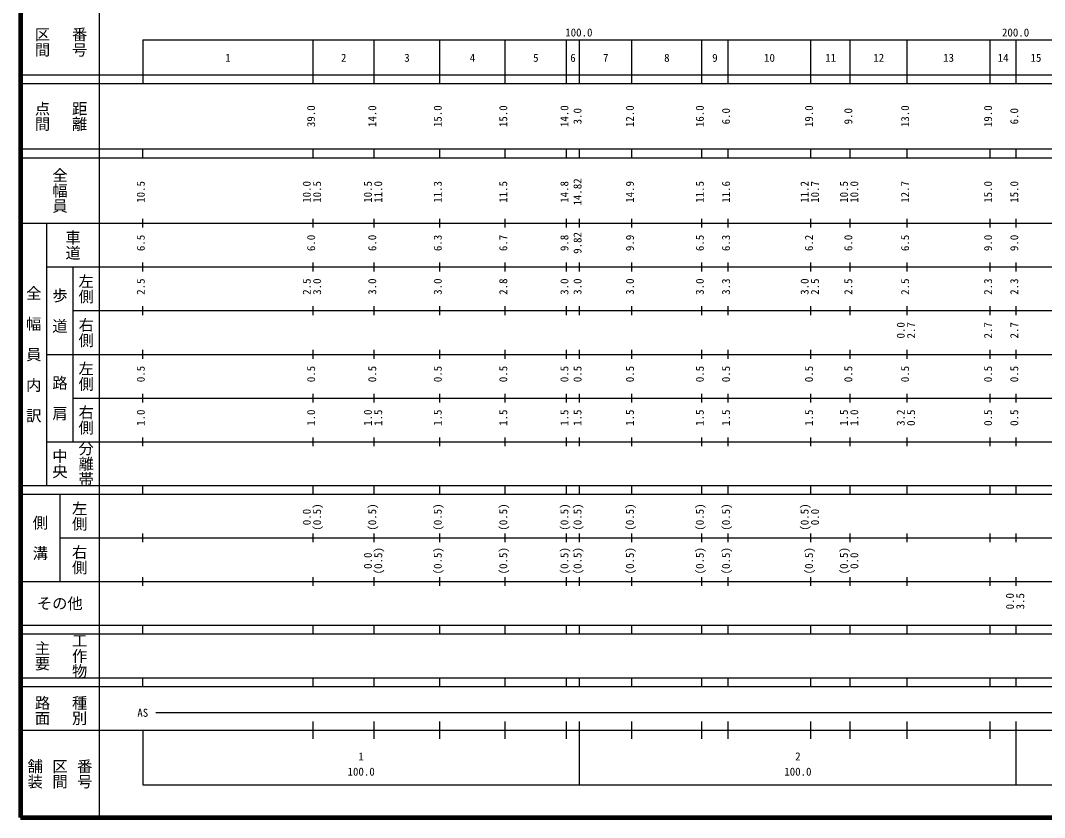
# Model space of a CAD drawing. Units: millimetres on the paper, enlarged 1000 times. Extents: x 40000 to 680000, y 20000 to 380000.
# Drawn here: x 40000 to 274469, y 20000 to 202409 of the extents above; entities that cross this region are included whole.
import ezdxf
from ezdxf.enums import TextEntityAlignment as Align

# ---------------------------------------------------------------- set-up
doc = ezdxf.new("R2010")
doc.units = ezdxf.units.MM
doc.header["$LTSCALE"] = 1000
doc.layers.add('M-TTL', color=2, linetype='Continuous', lineweight=140)
doc.layers.add('M-TTL-BAND', color=7, linetype='Continuous', lineweight=25)
doc.styles.add('@ＭＳ ゴシック', font='')
doc.styles.add('ＭＳ ゴシック', font='')
doc.styles.get('@ＭＳ ゴシック').set_extended_font_data('@MS Gothic')
doc.styles.get('ＭＳ ゴシック').set_extended_font_data('MS Gothic')

msp = doc.modelspace()

# ---------------------------------------------------------------- linework, layer by layer
at = {"layer": 'M-TTL'}
for p, q in [((40000, 380000), (40000, 20000)), ((40000, 20000), (680000, 20000))]:
    msp.add_line(p, q, dxfattribs=at)
at = {"layer": 'M-TTL-BAND'}
for p, q in [((58000, 370000), (58000, 20000)), ((68000, 198000), (579000, 198000)), ((68000, 198000), (68000, 188000)), ((107000, 188000), (107000, 198000)), ((121000, 188000), (121000, 198000)), ((136000, 188000), (136000, 198000)), ((151000, 188000), (151000, 198000)), ((165000, 188000), (165000, 198000)), ((168000, 188000), (168000, 198000)), ((180000, 188000), (180000, 198000)), ((196000, 188000), (196000, 198000)), ((202000, 188000), (202000, 198000)), ((221000, 188000), (221000, 198000)), ((230000, 188000), (230000, 198000)), ((243000, 188000), (243000, 198000)), ((262000, 188000), (262000, 198000)), ((268000, 188000), (268000, 198000)), ((40000, 190000), (579000, 190000)), ((40000, 188000), (579000, 188000)), ((40000, 173000), (579000, 173000)), ((68000, 171000), (68000, 173000)), ((107000, 171000), (107000, 173000)), ((121000, 171000), (121000, 173000)), ((136000, 171000), (136000, 173000)), ((151000, 171000), (151000, 173000)), ((165000, 171000), (165000, 173000)), ((168000, 171000), (168000, 173000)), ((180000, 171000), (180000, 173000)), ((196000, 171000), (196000, 173000)), ((202000, 171000), (202000, 173000)), ((221000, 171000), (221000, 173000)), ((230000, 171000), (230000, 173000)), ((243000, 171000), (243000, 173000)), ((262000, 171000), (262000, 173000)), ((268000, 171000), (268000, 173000)), ((40000, 171000), (579000, 171000)), ((40000, 156000), (579000, 156000)), ((46000, 96000), (46000, 156000)), ((68000, 155000), (68000, 157000)), ((107000, 155000), (107000, 157000)), ((121000, 155000), (121000, 157000)), ((136000, 155000), (136000, 157000)), ((151000, 155000), (151000, 157000)), ((165000, 155000), (165000, 157000)), ((168000, 155000), (168000, 157000)), ((180000, 155000), (180000, 157000)), ((196000, 155000), (196000, 157000)), ((202000, 155000), (202000, 157000)), ((221000, 155000), (221000, 157000)), ((230000, 155000), (230000, 157000)), ((243000, 155000), (243000, 157000)), ((262000, 155000), (262000, 157000)), ((268000, 155000), (268000, 157000)), ((46000, 146000), (579000, 146000)), ((52000, 146000), (52000, 106000)), ((68000, 145000), (68000, 147000)), ((107000, 145000), (107000, 147000)), ((121000, 145000), (121000, 147000)), ((136000, 145000), (136000, 147000)), ((151000, 145000), (151000, 147000)), ((165000, 145000), (165000, 147000)), ((168000, 145000), (168000, 147000)), ((180000, 145000), (180000, 147000)), ((196000, 145000), (196000, 147000)), ((202000, 145000), (202000, 147000)), ((221000, 145000), (221000, 147000)), ((230000, 145000), (230000, 147000)), ((243000, 145000), (243000, 147000)), ((262000, 145000), (262000, 147000)), ((268000, 145000), (268000, 147000)), ((52000, 136000), (579000, 136000)), ((68000, 135000), (68000, 137000)), ((107000, 135000), (107000, 137000)), ((121000, 135000), (121000, 137000)), ((136000, 135000), (136000, 137000)), ((151000, 135000), (151000, 137000)), ((165000, 135000), (165000, 137000)), ((168000, 135000), (168000, 137000)), ((180000, 135000), (180000, 137000)), ((196000, 135000), (196000, 137000)), ((202000, 135000), (202000, 137000)), ((221000, 135000), (221000, 137000)), ((230000, 135000), (230000, 137000)), ((243000, 135000), (243000, 137000)), ((262000, 135000), (262000, 137000)), ((268000, 135000), (268000, 137000)), ((68000, 125000), (68000, 127000)), ((107000, 125000), (107000, 127000)), ((121000, 125000), (121000, 127000)), ((136000, 125000), (136000, 127000)), ((151000, 125000), (151000, 127000)), ((165000, 125000), (165000, 127000)), ((168000, 125000), (168000, 127000)), ((180000, 125000), (180000, 127000)), ((196000, 125000), (196000, 127000)), ((202000, 125000), (202000, 127000)), ((221000, 125000), (221000, 127000)), ((230000, 125000), (230000, 127000)), ((243000, 125000), (243000, 127000)), ((262000, 125000), (262000, 127000)), ((268000, 125000), (268000, 127000)), ((46000, 126000), (579000, 126000)), ((52000, 116000), (579000, 116000)), ((68000, 115000), (68000, 117000)), ((107000, 115000), (107000, 117000)), ((121000, 115000), (121000, 117000)), ((136000, 115000), (136000, 117000)), ((151000, 115000), (151000, 117000)), ((165000, 115000), (165000, 117000)), ((168000, 115000), (168000, 117000)), ((180000, 115000), (180000, 117000)), ((196000, 115000), (196000, 117000)), ((202000, 115000), (202000, 117000)), ((221000, 115000), (221000, 117000)), ((230000, 115000), (230000, 117000)), ((243000, 115000), (243000, 117000)), ((262000, 115000), (262000, 117000)), ((268000, 115000), (268000, 117000)), ((46000, 106000), (579000, 106000)), ((68000, 105000), (68000, 107000)), ((107000, 105000), (107000, 107000)), ((121000, 105000), (121000, 107000)), ((136000, 105000), (136000, 107000)), ((151000, 105000), (151000, 107000)), ((165000, 105000), (165000, 107000)), ((168000, 105000), (168000, 107000)), ((180000, 105000), (180000, 107000)), ((196000, 105000), (196000, 107000)), ((202000, 105000), (202000, 107000)), ((221000, 105000), (221000, 107000)), ((230000, 105000), (230000, 107000)), ((243000, 105000), (243000, 107000)), ((262000, 105000), (262000, 107000)), ((268000, 105000), (268000, 107000)), ((40000, 96000), (579000, 96000)), ((40000, 94000), (579000, 94000)), ((49000, 94000), (49000, 74000)), ((68000, 94000), (68000, 96000)), ((107000, 94000), (107000, 96000)), ((121000, 94000), (121000, 96000)), ((136000, 94000), (136000, 96000)), ((151000, 94000), (151000, 96000)), ((165000, 94000), (165000, 96000)), ((168000, 94000), (168000, 96000)), ((180000, 94000), (180000, 96000)), ((196000, 94000), (196000, 96000)), ((202000, 94000), (202000, 96000)), ((221000, 94000), (221000, 96000)), ((230000, 94000), (230000, 96000)), ((243000, 94000), (243000, 96000)), ((262000, 94000), (262000, 96000)), ((268000, 94000), (268000, 96000)), ((68000, 83000), (68000, 85000)), ((107000, 83000), (107000, 85000)), ((121000, 83000), (121000, 85000)), ((136000, 83000), (136000, 85000)), ((151000, 83000), (151000, 85000)), ((165000, 83000), (165000, 85000)), ((168000, 83000), (168000, 85000)), ((180000, 83000), (180000, 85000)), ((196000, 83000), (196000, 85000)), ((202000, 83000), (202000, 85000)), ((221000, 83000), (221000, 85000)), ((230000, 83000), (230000, 85000)), ((243000, 83000), (243000, 85000)), ((262000, 83000), (262000, 85000)), ((268000, 83000), (268000, 85000)), ((49000, 84000), (579000, 84000)), ((40000, 74000), (579000, 74000)), ((68000, 73000), (68000, 75000)), ((107000, 73000), (107000, 75000)), ((121000, 73000), (121000, 75000)), ((136000, 73000), (136000, 75000)), ((151000, 73000), (151000, 75000)), ((165000, 73000), (165000, 75000)), ((168000, 73000), (168000, 75000)), ((180000, 73000), (180000, 75000)), ((196000, 73000), (196000, 75000)), ((202000, 73000), (202000, 75000)), ((221000, 73000), (221000, 75000)), ((230000, 73000), (230000, 75000)), ((243000, 73000), (243000, 75000)), ((262000, 73000), (262000, 75000)), ((268000, 73000), (268000, 75000)), ((40000, 64000), (579000, 64000)), ((68000, 62000), (68000, 64000)), ((107000, 62000), (107000, 64000)), ((121000, 62000), (121000, 64000)), ((136000, 62000), (136000, 64000)), ((151000, 62000), (151000, 64000)), ((165000, 62000), (165000, 64000)), ((168000, 62000), (168000, 64000)), ((180000, 62000), (180000, 64000)), ((196000, 62000), (196000, 64000)), ((202000, 62000), (202000, 64000)), ((221000, 62000), (221000, 64000)), ((230000, 62000), (230000, 64000)), ((243000, 62000), (243000, 64000)), ((262000, 62000), (262000, 64000)), ((268000, 62000), (268000, 64000)), ((40000, 62000), (579000, 62000)), ((40000, 52000), (579000, 52000)), ((68000, 50000), (68000, 52000)), ((107000, 50000), (107000, 52000)), ((121000, 50000), (121000, 52000)), ((136000, 50000), (136000, 52000)), ((151000, 50000), (151000, 52000)), ((165000, 50000), (165000, 52000)), ((168000, 50000), (168000, 52000)), ((180000, 50000), (180000, 52000)), ((196000, 50000), (196000, 52000)), ((202000, 50000), (202000, 52000)), ((221000, 50000), (221000, 52000)), ((230000, 50000), (230000, 52000)), ((243000, 50000), (243000, 52000)), ((262000, 50000), (262000, 52000)), ((268000, 50000), (268000, 52000)), ((40000, 50000), (579000, 50000)), ((71000, 44000), (520000, 44000)), ((40000, 40000), (579000, 40000)), ((68000, 40000), (68000, 27500)), ((107000, 38000), (107000, 42000)), ((121000, 38000), (121000, 42000)), ((136000, 38000), (136000, 42000)), ((151000, 38000), (151000, 42000)), ((165000, 38000), (165000, 42000)), ((168000, 27500), (168000, 42000)), ((180000, 38000), (180000, 42000)), ((196000, 38000), (196000, 42000)), ((202000, 38000), (202000, 42000)), ((221000, 38000), (221000, 42000)), ((230000, 38000), (230000, 42000)), ((243000, 38000), (243000, 42000)), ((262000, 38000), (262000, 42000)), ((268000, 27500), (268000, 42000)), ((68000, 27500), (579000, 27500))]:
    msp.add_line(p, q, dxfattribs=at)

# ---------------------------------------------------------------- texts
at = {"layer": 'M-TTL-BAND', "style": '@ＭＳ ゴシック'}
for s, p in [('区間', (45000, 197500)), ('番号', (53500, 197500)), ('点間', (45000, 180500)), ('距離', (53500, 180500)), ('全幅員', (49000, 163500)), ('車道', (52000, 151000)), ('左側', (55000, 141000)), ('全\u3000幅\u3000員\u3000内\u3000訳', (43000, 126000)), ('歩\u3000道', (49000, 136000)), ('右側', (55000, 131000)), ('左側', (55000, 121000)), ('路\u3000肩', (49000, 116000)), ('右側', (55000, 111000)), ('分離帯', (55000, 101000)), ('中央', (49000, 101000)), ('左側', (53500, 89000)), ('側\u3000溝', (44500, 84000)), ('右側', (53500, 79000)), ('工作物', (53500, 57000)), ('主要', (45000, 57000)), ('路面', (45000, 44500)), ('種別', (53500, 44500)), ('舗装', (43333, 30000)), ('区間', (49000, 30000)), ('番号', (54667, 30000))]:
    msp.add_text(s, height=2566, rotation=270, dxfattribs=at).set_placement(p, align=Align.MIDDLE_CENTER)
at = {"layer": 'M-TTL-BAND', "style": 'ＭＳ ゴシック'}
for s, p in [('100.0', (167844, 198195)), ('200.0', (267844, 198195)), ('1', (87500, 192405)), ('2', (114000, 192405)), ('3', (128500, 192405)), ('4', (143500, 192405)), ('5', (158000, 192405)), ('6', (166500, 192405)), ('7', (174000, 192405)), ('8', (188000, 192405)), ('9', (199000, 192405)), ('10', (211500, 192405)), ('11', (225500, 192405)), ('12', (236500, 192405)), ('13', (252500, 192405)), ('14', (265000, 192405)), ('15', (272500, 192405)), ('AS', (68000, 42500)), ('1', (118000, 32523)), ('2', (218000, 32523)), ('100.0', (118000, 29033)), ('100.0', (218000, 29033))]:
    msp.add_text(s, height=1833, dxfattribs=at).set_placement(p, align=Align.BOTTOM_CENTER)
for s, p in [('39.0', (108000, 180500)), ('14.0', (122000, 180500)), ('15.0', (137000, 180500)), ('15.0', (152000, 180500)), ('14.0', (166000, 180500)), ('3.0', (169000, 180500)), ('12.0', (181000, 180500)), ('16.0', (197000, 180500)), ('6.0', (203000, 180500)), ('19.0', (222000, 180500)), ('9.0', (231000, 180500)), ('13.0', (244000, 180500)), ('19.0', (263000, 180500)), ('6.0', (269000, 180500)), ('10.5', (69000, 163174)), ('10.0', (107000, 163174)), ('10.5', (109370, 163174)), ('10.5', (121000, 163174)), ('11.0', (123370, 163174)), ('11.3', (137000, 163174)), ('11.5', (152000, 163174)), ('14.8', (166000, 163174)), ('14.82', (169000, 163174)), ('14.9', (181000, 163174)), ('11.5', (197000, 163174)), ('11.6', (203000, 163174)), ('11.2', (221000, 163174)), ('10.7', (223370, 163174)), ('10.5', (230000, 163174)), ('10.0', (232370, 163174)), ('12.7', (244000, 163174)), ('15.0', (263000, 163174)), ('15.0', (269000, 163174)), ('6.5', (69000, 151500)), ('6.0', (108000, 151500)), ('6.0', (122000, 151500)), ('6.3', (137000, 151500)), ('6.7', (152000, 151500)), ('9.8', (166000, 151500)), ('9.82', (169000, 151500)), ('9.9', (181000, 151500)), ('6.5', (197000, 151500)), ('6.3', (203000, 151500)), ('6.2', (222000, 151500)), ('6.0', (231000, 151500)), ('6.5', (244000, 151500)), ('9.0', (263000, 151500)), ('9.0', (269000, 151500)), ('2.5', (69000, 141500)), ('2.5', (107000, 141500)), ('3.0', (109370, 141500)), ('3.0', (122000, 141500)), ('3.0', (137000, 141500)), ('2.8', (152000, 141500)), ('3.0', (166000, 141500)), ('3.0', (169000, 141500)), ('3.0', (181000, 141500)), ('3.0', (197000, 141500)), ('3.3', (203000, 141500)), ('3.0', (221000, 141500)), ('2.5', (223370, 141500)), ('2.5', (231000, 141500)), ('2.5', (244000, 141500)), ('2.3', (263000, 141500)), ('2.3', (269000, 141500)), ('0.0', (243000, 131500)), ('2.7', (245370, 131500)), ('2.7', (263000, 131500)), ('2.7', (269000, 131500)), ('0.5', (69000, 121500)), ('0.5', (108000, 121500)), ('0.5', (122000, 121500)), ('0.5', (137000, 121500)), ('0.5', (152000, 121500)), ('0.5', (166000, 121500)), ('0.5', (169000, 121500)), ('0.5', (181000, 121500)), ('0.5', (197000, 121500)), ('0.5', (203000, 121500)), ('0.5', (222000, 121500)), ('0.5', (231000, 121500)), ('0.5', (244000, 121500)), ('0.5', (263000, 121500)), ('0.5', (269000, 121500)), ('1.0', (69000, 111500)), ('1.0', (108000, 111500)), ('1.0', (121000, 111500)), ('1.5', (123370, 111500)), ('1.5', (137000, 111500)), ('1.5', (152000, 111500)), ('1.5', (166000, 111500)), ('1.5', (169000, 111500)), ('1.5', (181000, 111500)), ('1.5', (197000, 111500)), ('1.5', (203000, 111500)), ('1.5', (222000, 111500)), ('1.5', (230000, 111500)), ('1.0', (232370, 111500)), ('3.2', (243000, 111500)), ('0.5', (245370, 111500)), ('0.5', (263000, 111500)), ('0.5', (269000, 111500)), ('(0.5)', (109370, 88764)), ('(0.5)', (122000, 88764)), ('(0.5)', (137000, 88764)), ('(0.5)', (152000, 88764)), ('(0.5)', (166000, 88764)), ('(0.5)', (169000, 88764)), ('(0.5)', (181000, 88764)), ('(0.5)', (197000, 88764)), ('(0.5)', (203000, 88764)), ('(0.5)', (221000, 88764)), ('0.0', (107000, 88764)), ('0.0', (223370, 88764)), ('0.0', (121000, 78764)), ('(0.5)', (123370, 78764)), ('(0.5)', (137000, 78764)), ('(0.5)', (152000, 78764)), ('(0.5)', (166000, 78764)), ('(0.5)', (169000, 78764)), ('(0.5)', (181000, 78764)), ('(0.5)', (197000, 78764)), ('(0.5)', (203000, 78764)), ('(0.5)', (222000, 78764)), ('(0.5)', (230000, 78764)), ('0.0', (232370, 78764)), ('0.0', (268000, 69500)), ('3.5', (270370, 69500))]:
    msp.add_text(s, height=1833, rotation=90, dxfattribs=at).set_placement(p, align=Align.BOTTOM_CENTER)
msp.add_text('その他', height=2566, dxfattribs=at).set_placement((49000, 69000), align=Align.MIDDLE_CENTER)

doc.saveas('drawing.dxf')
